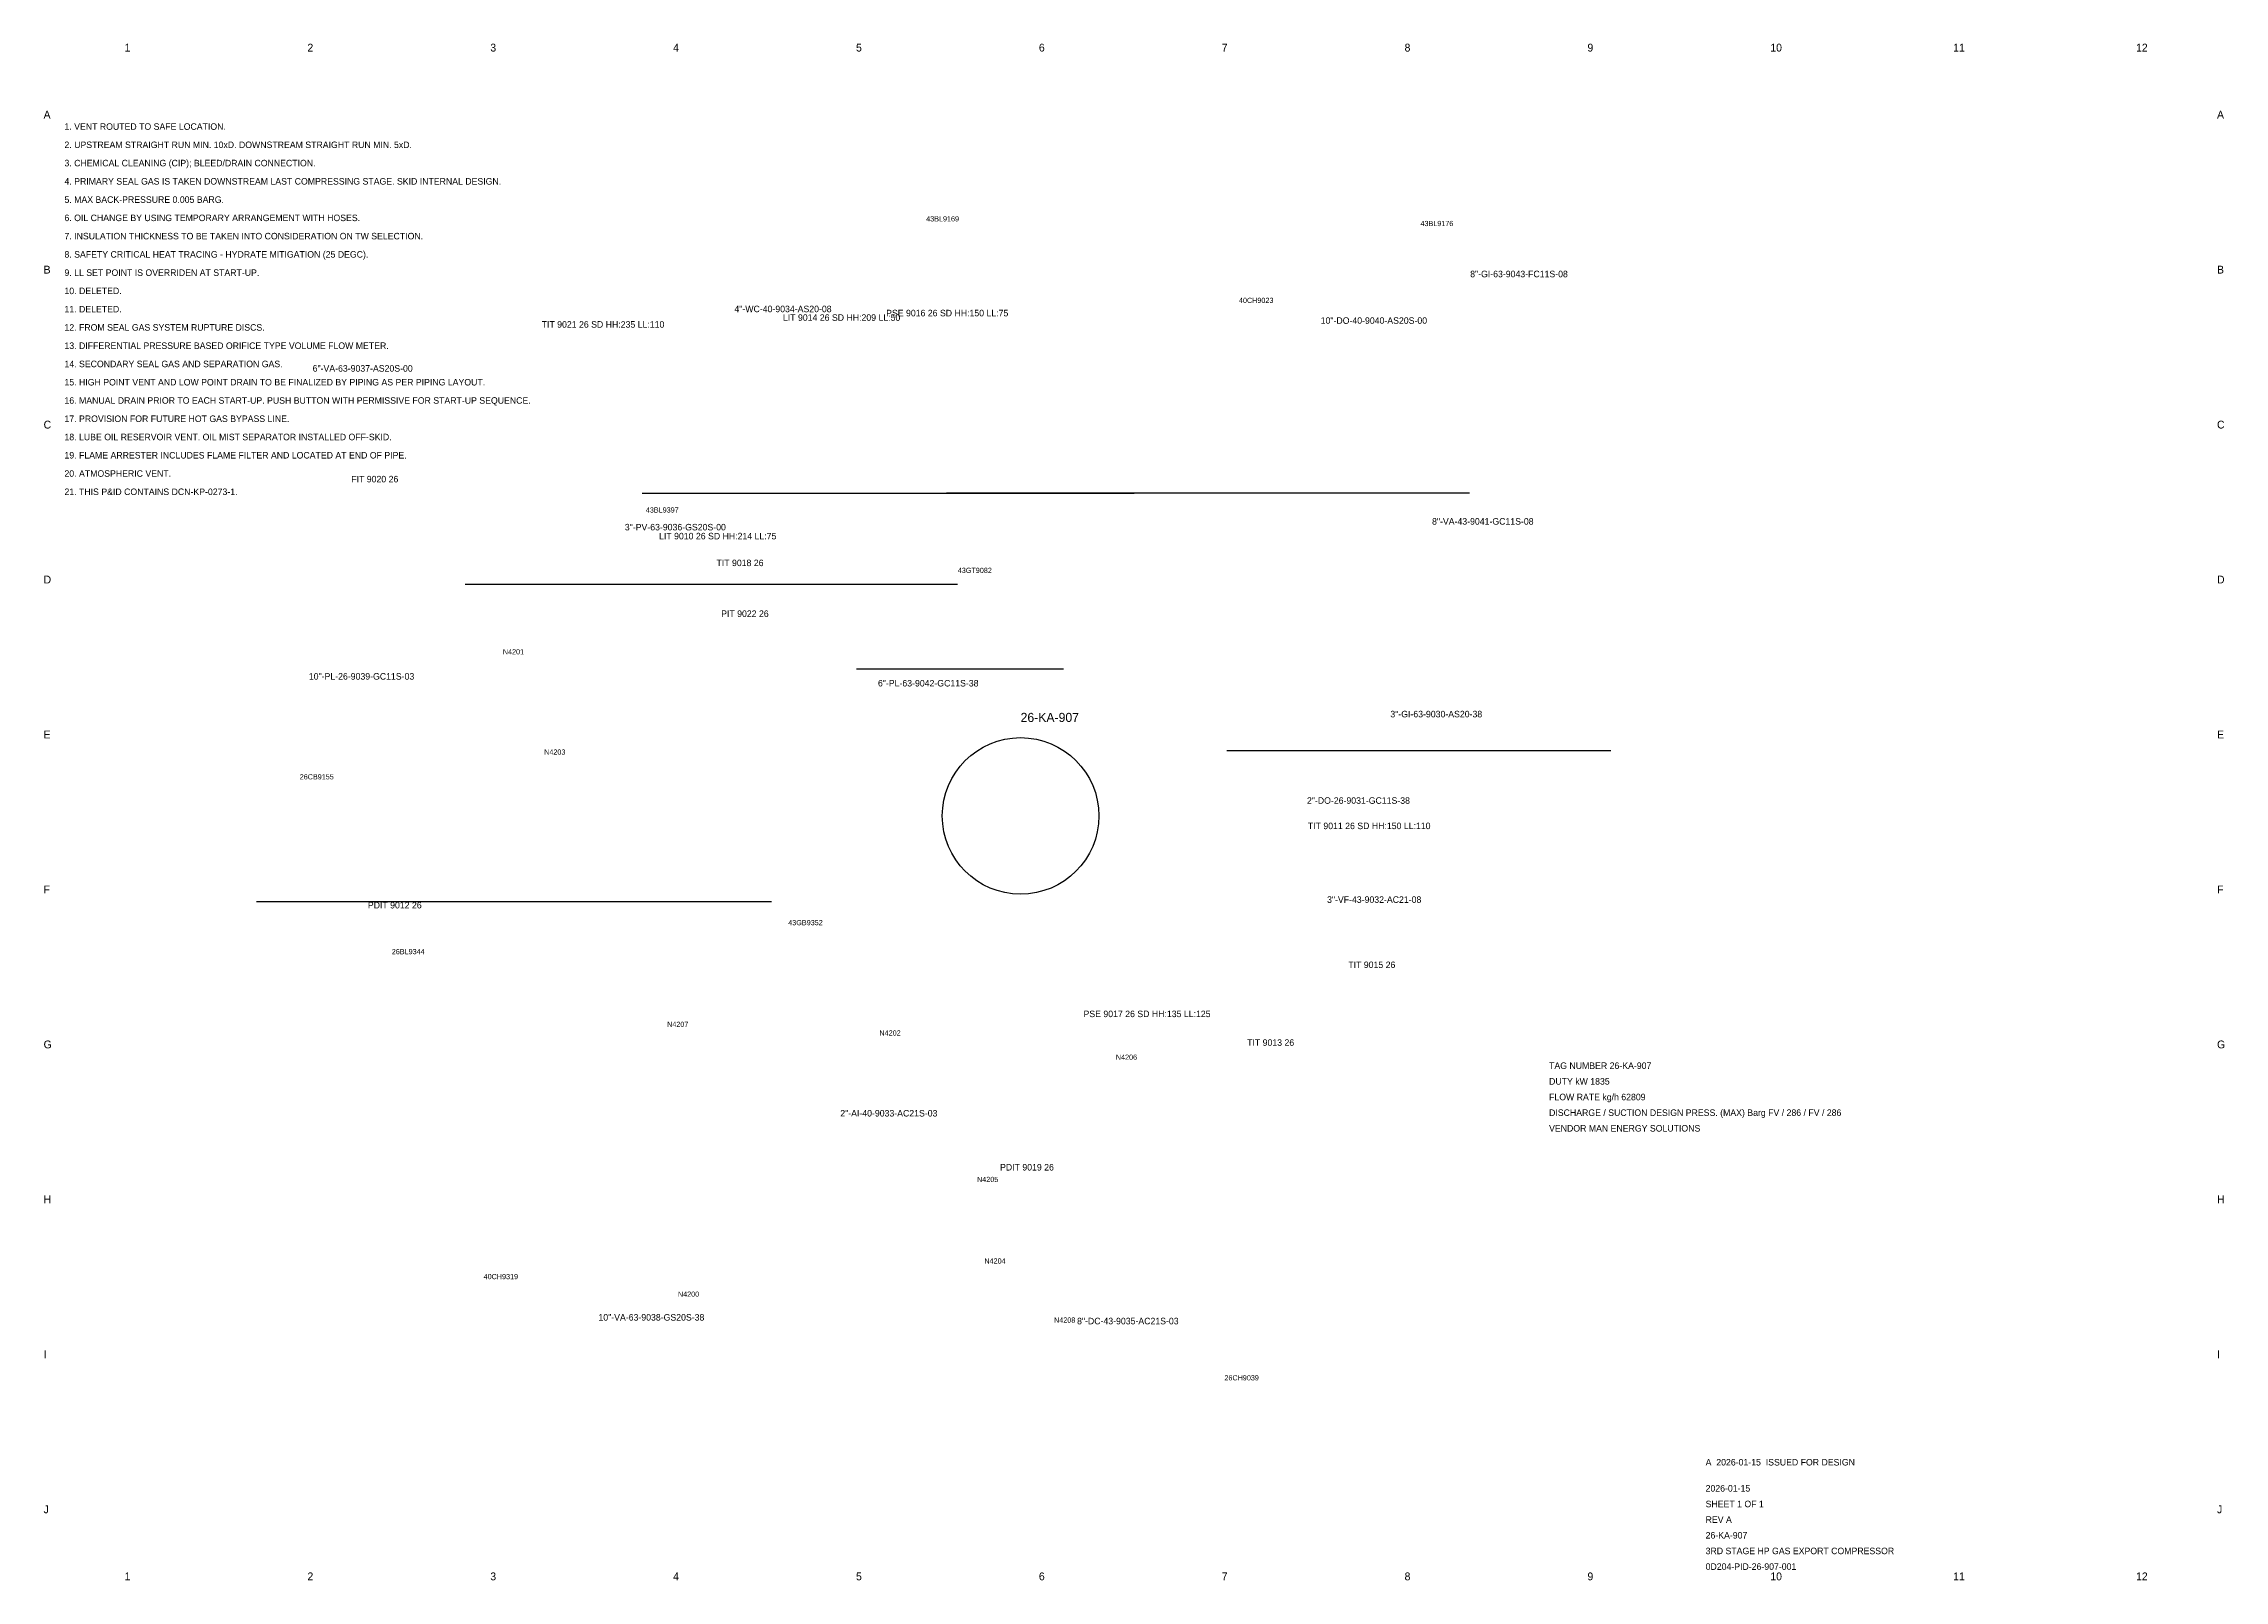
# Model space of a CAD drawing. Header units: metres. Extents: x 4 to 840, y 4 to 593.
import ezdxf

# ---------------------------------------------------------------- set-up
doc = ezdxf.new("R2010")
doc.units = ezdxf.units.M
for name, color, linetype in [('BORDER', 7, 'Continuous'), ('GEOM', 7, 'Continuous'), ('INSTR', 7, 'Continuous'), ('NOTES', 7, 'Continuous'), ('TEXT', 7, 'Continuous'), ('TITLE', 7, 'Continuous')]:
    doc.layers.add(name, color=color, linetype=linetype)

msp = doc.modelspace()

# ---------------------------------------------------------------- linework, layer by layer
at = {"layer": 'GEOM'}
for p, q in [((233.47, 420.74), (422.04, 420.74)), ((350.02, 420.87), (550.54, 420.87)), ((165.53, 385.87), (354.28, 385.87)), ((315.51, 353.35), (394.88, 353.35)), ((457.44, 322.11), (604.67, 322.11)), ((85.63, 264.23), (283.02, 264.23))]:
    msp.add_line(p, q, dxfattribs=at)
msp.add_circle((378.45, 297), 30, dxfattribs=at)

# ---------------------------------------------------------------- texts
at = {"layer": 'BORDER'}
for s, p in [('1', (35.04, 590)), ('2', (105.12, 590)), ('3', (175.21, 590)), ('4', (245.29, 590)), ('5', (315.38, 590)), ('6', (385.46, 590)), ('7', (455.54, 590)), ('8', (525.62, 590)), ('9', (595.71, 590)), ('10', (665.79, 590)), ('11', (735.88, 590)), ('12', (805.96, 590)), ('A', (4, 564.3)), ('A', (837, 564.3)), ('B', (4, 504.9)), ('B', (837, 504.9)), ('C', (4, 445.5)), ('C', (837, 445.5)), ('D', (4, 386.1)), ('D', (837, 386.1)), ('E', (4, 326.7)), ('E', (837, 326.7)), ('F', (4, 267.3)), ('F', (837, 267.3)), ('G', (4, 207.9)), ('G', (837, 207.9)), ('H', (4, 148.5)), ('H', (837, 148.5)), ('I', (4, 89.1)), ('I', (837, 89.1)), ('J', (4, 29.7)), ('J', (837, 29.7)), ('1', (35.04, 4)), ('2', (105.12, 4)), ('3', (175.21, 4)), ('4', (245.29, 4)), ('5', (315.38, 4)), ('6', (385.46, 4)), ('7', (455.54, 4)), ('8', (525.62, 4)), ('9', (595.71, 4)), ('10', (665.79, 4)), ('11', (735.88, 4)), ('12', (805.96, 4))]:
    msp.add_text(s, height=3, dxfattribs=at).set_placement(p)
at = {"layer": 'INSTR'}
for s, p in [('TIT 9021 26 SD HH:235 LL:110', (194.9, 484.15)), ('LIT 9014 26 SD HH:209 LL:50', (287.37, 486.78)), ('PSE 9016 26 SD HH:150 LL:75', (326.91, 488.51)), ('FIT 9020 26', (121.93, 424.85)), ('LIT 9010 26 SD HH:214 LL:75', (239.89, 403.01)), ('TIT 9018 26', (261.9, 392.75)), ('PIT 9022 26', (263.69, 373.28)), ('TIT 9011 26 SD HH:150 LL:110', (488.55, 291.93)), ('PDIT 9012 26', (128.28, 261.53)), ('TIT 9015 26', (504.05, 238.67)), ('PSE 9017 26 SD HH:135 LL:125', (402.56, 219.87)), ('TIT 9013 26', (465.28, 208.87)), ('PDIT 9019 26', (370.58, 161.07))]:
    msp.add_text(s, height=2.5, dxfattribs=at).set_placement(p)
at = {"layer": 'NOTES'}
for s, p in [('1. VENT ROUTED TO SAFE LOCATION.', (12, 560)), ('2. UPSTREAM STRAIGHT RUN MIN. 10xD. DOWNSTREAM STRAIGHT RUN MIN. 5xD.', (12, 553)), ('3. CHEMICAL CLEANING (CIP); BLEED/DRAIN CONNECTION.', (12, 546)), ('4. PRIMARY SEAL GAS IS TAKEN DOWNSTREAM LAST COMPRESSING STAGE. SKID INTERNAL DESIGN.', (12, 539)), ('5. MAX BACK-PRESSURE 0.005 BARG.', (12, 532)), ('6. OIL CHANGE BY USING TEMPORARY ARRANGEMENT WITH HOSES.', (12, 525)), ('7. INSULATION THICKNESS TO BE TAKEN INTO CONSIDERATION ON TW SELECTION.', (12, 518)), ('8. SAFETY CRITICAL HEAT TRACING - HYDRATE MITIGATION (25 DEGC).', (12, 511)), ('9. LL SET POINT IS OVERRIDEN AT START-UP.', (12, 504)), ('10. DELETED.', (12, 497)), ('11. DELETED.', (12, 490)), ('12. FROM SEAL GAS SYSTEM RUPTURE DISCS.', (12, 483)), ('13. DIFFERENTIAL PRESSURE BASED ORIFICE TYPE VOLUME FLOW METER.', (12, 476)), ('14. SECONDARY SEAL GAS AND SEPARATION GAS.', (12, 469)), ('15. HIGH POINT VENT AND LOW POINT DRAIN TO BE FINALIZED BY PIPING AS PER PIPING LAYOUT.', (12, 462)), ('16. MANUAL DRAIN PRIOR TO EACH START-UP. PUSH BUTTON WITH PERMISSIVE FOR START-UP SEQUENCE.', (12, 455)), ('17. PROVISION FOR FUTURE HOT GAS BYPASS LINE.', (12, 448)), ('18. LUBE OIL RESERVOIR VENT. OIL MIST SEPARATOR INSTALLED OFF-SKID.', (12, 441)), ('19. FLAME ARRESTER INCLUDES FLAME FILTER AND LOCATED AT END OF PIPE.', (12, 434)), ('20. ATMOSPHERIC VENT.', (12, 427)), ('21. THIS P&ID CONTAINS DCN-KP-0273-1.', (12, 420))]:
    msp.add_text(s, height=2.5, dxfattribs=at).set_placement(p)
at = {"layer": 'TEXT'}
for s, height, p in [('43BL9169', 2, (342.26, 524.88)), ('43BL9176', 2, (531.71, 523.09)), ('8"-GI-63-9043-FC11S-08', 2.5, (550.77, 503.48)), ('40CH9023', 2, (462.15, 493.62)), ('4"-WC-40-9034-AS20-08', 2.5, (268.78, 490.08)), ('10"-DO-40-9040-AS20S-00', 2.5, (493.47, 485.63)), ('6"-VA-63-9037-AS20S-00', 2.5, (107.12, 467.29)), ('43BL9397', 2, (234.82, 413.28)), ('8"-VA-43-9041-GC11S-08', 2.5, (536.15, 408.65)), ('3"-PV-63-9036-GS20S-00', 2.5, (226.77, 406.44)), ('43GT9082', 2, (354.38, 390.12)), ('N4201', 2, (180.02, 358.91)), ('10"-PL-26-9039-GC11S-03', 2.5, (105.66, 349.24)), ('6"-PL-63-9042-GC11S-38', 2.5, (323.78, 346.62)), ('26-KA-907', 3.5, (378.45, 333)), ('3"-GI-63-9030-AS20-38', 2.5, (520.17, 334.78)), ('N4203', 2, (195.86, 320.48)), ('26CB9155', 2, (102.16, 310.99)), ('2"-DO-26-9031-GC11S-38', 2.5, (488.21, 301.64)), ('3"-VF-43-9032-AC21-08', 2.5, (495.91, 263.67)), ('43GB9352', 2, (289.41, 255.09)), ('26BL9344', 2, (137.46, 243.98)), ('N4207', 2, (242.98, 216.11)), ('N4202', 2, (324.35, 212.79)), ('N4206', 2, (414.96, 203.51)), ('TAG NUMBER 26-KA-907', 2.5, (581, 200)), ('DUTY kW 1835', 2.5, (581, 194)), ('2"-AI-40-9033-AC21S-03', 2.5, (309.34, 181.78)), ('FLOW RATE kg/h 62809', 2.5, (581, 188)), ('DISCHARGE / SUCTION DESIGN PRESS. (MAX) Barg FV / 286 / FV / 286', 2.5, (581, 182)), ('VENDOR MAN ENERGY SOLUTIONS', 2.5, (581, 176)), ('N4205', 2, (361.76, 156.65)), ('N4204', 2, (364.56, 125.4)), ('40CH9319', 2, (172.65, 119.42)), ('N4200', 2, (247.13, 112.67)), ('10"-VA-63-9038-GS20S-38', 2.5, (216.66, 103.54)), ('N4208', 2, (391.29, 102.75)), ('8"-DC-43-9035-AC21S-03', 2.5, (400.1, 102.12)), ('26CH9039', 2, (456.57, 80.62))]:
    msp.add_text(s, height=height, dxfattribs=at).set_placement(p)
at = {"layer": 'TITLE'}
for s, p in [('A  2026-01-15  ISSUED FOR DESIGN', (641, 48)), ('SHEET 1 OF 1', (641, 32)), ('2026-01-15', (641, 38)), ('REV A', (641, 26)), ('26-KA-907', (641, 20)), ('3RD STAGE HP GAS EXPORT COMPRESSOR', (641, 14)), ('0D204-PID-26-907-001', (641, 8))]:
    msp.add_text(s, height=2.5, dxfattribs=at).set_placement(p)

doc.saveas('drawing.dxf')
